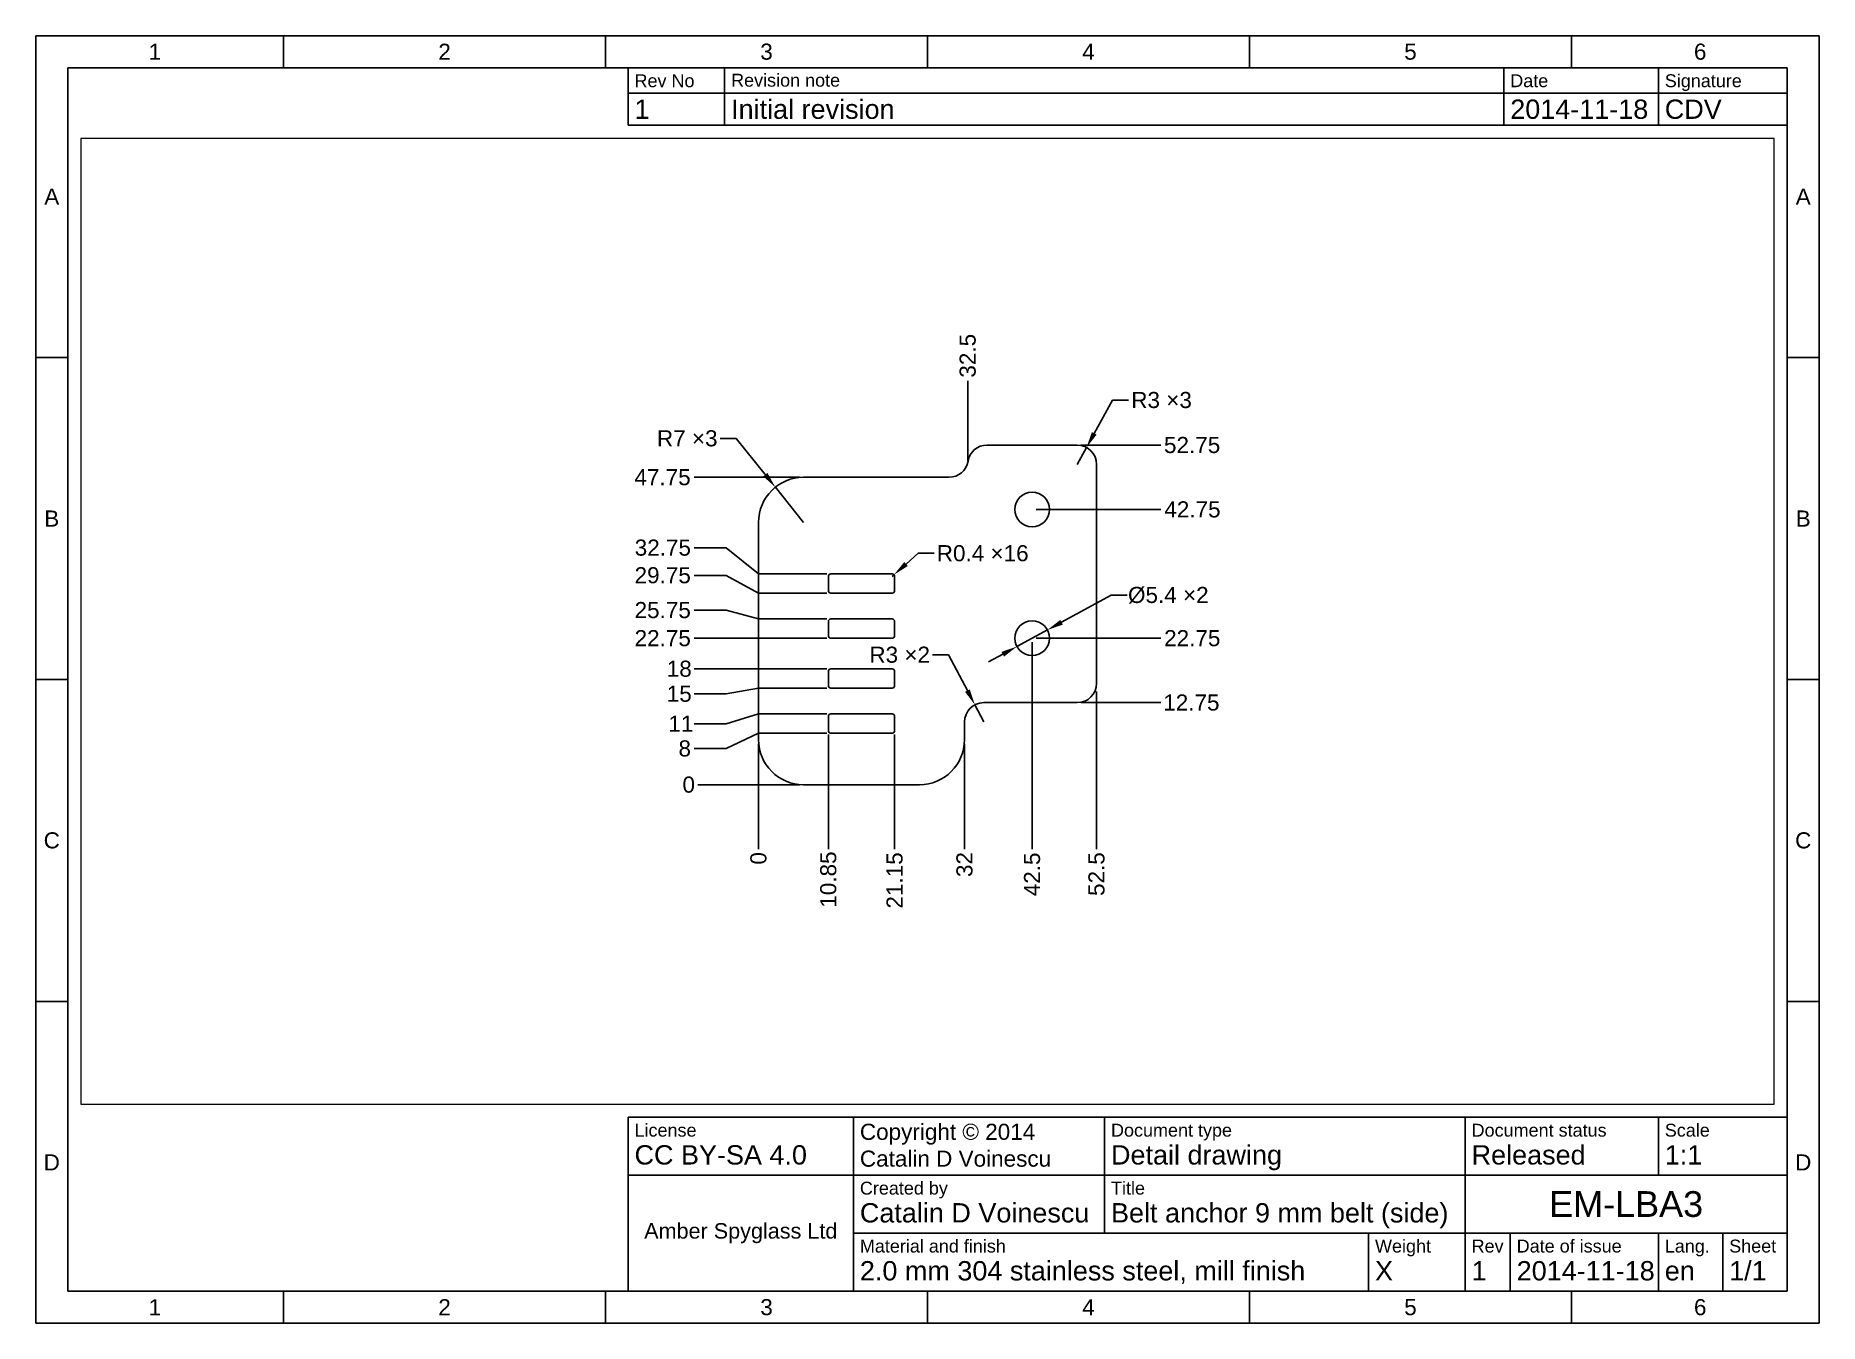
# Paper-space layout 'Sheet1' of a CAD drawing. Header units: millimetres. Extents: x 15 to 292, y 5 to 205.
# The model-space entities are those that its viewports show. They can reach past a viewport. Long polylines and large blocks are cut down to what shows.
import ezdxf

# ---------------------------------------------------------------- set-up
doc = ezdxf.new("R2010")
doc.units = ezdxf.units.MM
doc.layers.add('Dimensions', color=7, linetype='Continuous')
doc.styles.get("Standard").update_dxf_attribs({"font": 'arial.ttf'})
doc.dimstyles.new('ISO-25', dxfattribs={"dimtxt": 2.5, "dimasz": 2.5, "dimexe": 1.25, "dimexo": 0.625, "dimtad": 0, "dimtoh": 1, "dimdsep": 46, "dimtxsty": 'Standard', "dimcen": 2.5, "dimadec": 0, "dimazin": 0, "dimtfac": 1, "dimtmove": 0, "dimatfit": 3, "dimfxl": 1, "dimarcsym": 0})

# ---------------------------------------------------------------- blocks, each defined once
blk = doc.blocks.new('*D0')
at = {"layer": 'Defpoints', "color": 0}
for p in [(0, 7), (0, 0), (0, -10)]:
    blk.add_point(p, dxfattribs=at)
at = {"layer": 'Dimensions', "color": 0, "lineweight": -2}
blk.add_line((0, 6.375), (0, -10), dxfattribs=at)
at = {"layer": 'Dimensions', "color": 0, "insert": (0, -11.43875), "char_height": 2.5, "attachment_point": 5, "rotation": 90}
blk.add_mtext('0', dxfattribs=at)
blk = doc.blocks.new('*D1')
at = {"layer": 'Defpoints', "color": 0}
for p in [(10.85, 8.4), (0, 0), (10.85, -10)]:
    blk.add_point(p, dxfattribs=at)
at = {"layer": 'Dimensions', "color": 0, "lineweight": -2}
blk.add_line((10.85, 7.775), (10.85, -10), dxfattribs=at)
at = {"layer": 'Dimensions', "color": 0, "insert": (10.85, -14.73), "char_height": 2.5, "attachment_point": 5, "rotation": 90}
blk.add_mtext('10.85', dxfattribs=at)
blk = doc.blocks.new('*D2')
at = {"layer": 'Defpoints', "color": 0}
for p in [(21.15, 8.4), (0, 0), (21.15, -10)]:
    blk.add_point(p, dxfattribs=at)
at = {"layer": 'Dimensions', "color": 0, "lineweight": -2}
blk.add_line((21.15, 7.775), (21.15, -10), dxfattribs=at)
at = {"layer": 'Dimensions', "color": 0, "insert": (21.15, -14.86875), "char_height": 2.5, "attachment_point": 5, "rotation": 90}
blk.add_mtext('21.15', dxfattribs=at)
blk = doc.blocks.new('*D3')
at = {"layer": 'Defpoints', "color": 0}
for p in [(32, 7), (0, 0), (32, -10)]:
    blk.add_point(p, dxfattribs=at)
at = {"layer": 'Dimensions', "color": 0, "lineweight": -2}
blk.add_line((32, 6.375), (32, -10), dxfattribs=at)
at = {"layer": 'Dimensions', "color": 0, "insert": (32, -12.39875), "char_height": 2.5, "attachment_point": 5, "rotation": 90}
blk.add_mtext('32', dxfattribs=at)
blk = doc.blocks.new('*D4')
at = {"layer": 'Defpoints', "color": 0}
for p in [(32.5, 62.75), (32.5, 49.75), (0, 0)]:
    blk.add_point(p, dxfattribs=at)
at = {"layer": 'Dimensions', "color": 0, "lineweight": -2}
blk.add_line((32.5, 50.375), (32.5, 62.75), dxfattribs=at)
at = {"layer": 'Dimensions', "color": 0, "insert": (32.5, 66.62625), "char_height": 2.5, "attachment_point": 5, "rotation": 90}
blk.add_mtext('32.5', dxfattribs=at)
blk = doc.blocks.new('*D5')
at = {"layer": 'Defpoints', "color": 0}
for p in [(52.5, 15.1), (0, 0), (52.5, -10)]:
    blk.add_point(p, dxfattribs=at)
at = {"layer": 'Dimensions', "color": 0, "lineweight": -2}
blk.add_line((52.5, 14.47), (52.5, -10), dxfattribs=at)
at = {"layer": 'Dimensions', "color": 0, "insert": (52.5, -13.88), "char_height": 2.5, "attachment_point": 5, "rotation": 90}
blk.add_mtext('52.5', dxfattribs=at)
blk = doc.blocks.new('*D6')
at = {"layer": 'Defpoints', "color": 0}
for p in [(42.5, 22.75), (0, 0), (42.5, -10)]:
    blk.add_point(p, dxfattribs=at)
at = {"layer": 'Dimensions', "color": 0, "lineweight": -2}
blk.add_line((42.5, 22.125), (42.5, -10), dxfattribs=at)
at = {"layer": 'Dimensions', "color": 0, "insert": (42.5, -13.9275), "char_height": 2.5, "attachment_point": 5, "rotation": 90}
blk.add_mtext('42.5', dxfattribs=at)
blk = doc.blocks.new('*D7')
at = {"layer": 'Defpoints', "color": 0}
for p in [(-9.4, 0), (0, 0), (7, 0)]:
    blk.add_point(p, dxfattribs=at)
at = {"layer": 'Dimensions', "color": 0, "lineweight": -2}
blk.add_line((6.37, 0), (-9.4, 0), dxfattribs=at)
at = {"layer": 'Dimensions', "color": 0, "insert": (-10.83, 0), "char_height": 2.5, "attachment_point": 5}
blk.add_mtext('0', dxfattribs=at)
blk = doc.blocks.new('*D10')
at = {"layer": 'Defpoints', "color": 0}
for p in [(-10, 22.75), (11.25, 22.75), (0, 0)]:
    blk.add_point(p, dxfattribs=at)
at = {"layer": 'Dimensions', "color": 0, "lineweight": -2}
blk.add_line((10.625, 22.75), (-10, 22.75), dxfattribs=at)
at = {"layer": 'Dimensions', "color": 0, "insert": (-14.86875, 22.75), "char_height": 2.5, "attachment_point": 5}
blk.add_mtext('22.75', dxfattribs=at)
blk = doc.blocks.new('*D11')
at = {"layer": 'Defpoints', "color": 0}
for p in [(-10, 27.11), (11.25, 25.75), (0, 0)]:
    blk.add_point(p, dxfattribs=at)
at = {"layer": 'Dimensions', "color": 0, "lineweight": -2}
for p, q in [((-5, 27.11), (-10, 27.11)), ((0, 25.75), (-5, 27.11)), ((10.63, 25.75), (0, 25.75))]:
    blk.add_line(p, q, dxfattribs=at)
at = {"layer": 'Dimensions', "color": 0, "insert": (-14.87, 27.11), "char_height": 2.5, "attachment_point": 5}
blk.add_mtext('25.75', dxfattribs=at)
blk = doc.blocks.new('*D12')
at = {"layer": 'Defpoints', "color": 0}
for p in [(-10, 32.52), (11.25, 29.75), (0, 0)]:
    blk.add_point(p, dxfattribs=at)
at = {"layer": 'Dimensions', "color": 0, "lineweight": -2}
for p, q in [((-5, 32.52), (-10, 32.52)), ((0, 29.75), (-5, 32.52)), ((10.63, 29.75), (0, 29.75))]:
    blk.add_line(p, q, dxfattribs=at)
at = {"layer": 'Dimensions', "color": 0, "insert": (-14.87, 32.52), "char_height": 2.5, "attachment_point": 5}
blk.add_mtext('29.75', dxfattribs=at)
blk = doc.blocks.new('*D13')
at = {"layer": 'Defpoints', "color": 0}
for p in [(-10, 36.81), (11.25, 32.75), (0, 0)]:
    blk.add_point(p, dxfattribs=at)
at = {"layer": 'Dimensions', "color": 0, "lineweight": -2}
for p, q in [((-5, 36.81), (-10, 36.81)), ((0, 32.75), (-5, 36.81)), ((10.63, 32.75), (0, 32.75))]:
    blk.add_line(p, q, dxfattribs=at)
at = {"layer": 'Dimensions', "color": 0, "insert": (-14.85, 36.81), "char_height": 2.5, "attachment_point": 5}
blk.add_mtext('32.75', dxfattribs=at)
blk = doc.blocks.new('*D14')
at = {"layer": 'Defpoints', "color": 0}
for p in [(-10, 18), (11.25, 18), (0, 0)]:
    blk.add_point(p, dxfattribs=at)
at = {"layer": 'Dimensions', "color": 0, "lineweight": -2}
blk.add_line((10.625, 18), (-10, 18), dxfattribs=at)
at = {"layer": 'Dimensions', "color": 0, "insert": (-12.29875, 18), "char_height": 2.5, "attachment_point": 5}
blk.add_mtext('18', dxfattribs=at)
blk = doc.blocks.new('*D15')
at = {"layer": 'Defpoints', "color": 0}
for p in [(-10, 14.11), (11.25, 15), (0, 0)]:
    blk.add_point(p, dxfattribs=at)
at = {"layer": 'Dimensions', "color": 0, "lineweight": -2}
for p, q in [((-5, 14.11), (-10, 14.11)), ((0, 15), (-5, 14.11)), ((10.62, 15), (0, 15))]:
    blk.add_line(p, q, dxfattribs=at)
at = {"layer": 'Dimensions', "color": 0, "insert": (-12.3, 14.11), "char_height": 2.5, "attachment_point": 5}
blk.add_mtext('15', dxfattribs=at)
blk = doc.blocks.new('*D16')
at = {"layer": 'Defpoints', "color": 0}
for p in [(-10, 9.48), (11.25, 11), (0, 0)]:
    blk.add_point(p, dxfattribs=at)
at = {"layer": 'Dimensions', "color": 0, "lineweight": -2}
for p, q in [((-5, 9.48), (-10, 9.48)), ((0, 11), (-5, 9.48)), ((10.62, 11), (0, 11))]:
    blk.add_line(p, q, dxfattribs=at)
at = {"layer": 'Dimensions', "color": 0, "insert": (-12.05, 9.48), "char_height": 2.5, "attachment_point": 5}
blk.add_mtext('11', dxfattribs=at)
blk = doc.blocks.new('*D17')
at = {"layer": 'Defpoints', "color": 0}
for p in [(-10, 5.62), (11.25, 8), (0, 0)]:
    blk.add_point(p, dxfattribs=at)
at = {"layer": 'Dimensions', "color": 0, "lineweight": -2}
for p, q in [((-5, 5.62), (-10, 5.62)), ((0, 8), (-5, 5.62)), ((10.62, 8), (0, 8))]:
    blk.add_line(p, q, dxfattribs=at)
at = {"layer": 'Dimensions', "color": 0, "insert": (-11.45, 5.62), "char_height": 2.5, "attachment_point": 5}
blk.add_mtext('8', dxfattribs=at)
blk = doc.blocks.new('*D18')
at = {"layer": 'Defpoints', "color": 0}
for p in [(-10, 47.75), (7, 47.75), (0, 0)]:
    blk.add_point(p, dxfattribs=at)
at = {"layer": 'Dimensions', "color": 0, "lineweight": -2}
blk.add_line((6.375, 47.75), (-10, 47.75), dxfattribs=at)
at = {"layer": 'Dimensions', "color": 0, "insert": (-14.8975, 47.75), "char_height": 2.5, "attachment_point": 5}
blk.add_mtext('47.75', dxfattribs=at)
blk = doc.blocks.new('*D19')
at = {"layer": 'Defpoints', "color": 0}
for p in [(49.5, 52.75), (62.5, 52.75), (0, 0)]:
    blk.add_point(p, dxfattribs=at)
at = {"layer": 'Dimensions', "color": 0, "lineweight": -2}
blk.add_line((50.125, 52.75), (62.5, 52.75), dxfattribs=at)
at = {"layer": 'Dimensions', "color": 0, "insert": (67.3475, 52.75), "char_height": 2.5, "attachment_point": 5}
blk.add_mtext('52.75', dxfattribs=at)
blk = doc.blocks.new('*D20')
at = {"layer": 'Defpoints', "color": 0}
for p in [(42.5, 42.75), (62.5, 42.75), (0, 0)]:
    blk.add_point(p, dxfattribs=at)
at = {"layer": 'Dimensions', "color": 0, "lineweight": -2}
blk.add_line((43.125, 42.75), (62.5, 42.75), dxfattribs=at)
at = {"layer": 'Dimensions', "color": 0, "insert": (67.3975, 42.75), "char_height": 2.5, "attachment_point": 5}
blk.add_mtext('42.75', dxfattribs=at)
blk = doc.blocks.new('*D21')
at = {"layer": 'Defpoints', "color": 0}
for p in [(42.5, 22.75), (62.5, 22.75), (0, 0)]:
    blk.add_point(p, dxfattribs=at)
at = {"layer": 'Dimensions', "color": 0, "lineweight": -2}
blk.add_line((43.125, 22.75), (62.5, 22.75), dxfattribs=at)
at = {"layer": 'Dimensions', "color": 0, "insert": (67.36875, 22.75), "char_height": 2.5, "attachment_point": 5}
blk.add_mtext('22.75', dxfattribs=at)
blk = doc.blocks.new('*D22')
at = {"layer": 'Defpoints', "color": 0}
for p in [(20.75, 32.35), (21.05, 32.62)]:
    blk.add_point(p, dxfattribs=at)
at = {"layer": 'Dimensions', "color": 0, "lineweight": -2}
for p, q in [((24.78, 35.94), (22.92, 34.28)), ((27.28, 35.94), (24.78, 35.94)), ((20.75, 32.35), (21.05, 32.62))]:
    blk.add_line(p, q, dxfattribs=at)
at = {"layer": 'Dimensions', "color": 0}
blk.add_solid([(22.64, 34.59), (23.19, 33.97), (21.05, 32.62)], dxfattribs=at)
at = {"layer": 'Dimensions', "color": 0, "insert": (34.82, 35.94), "char_height": 2.5, "attachment_point": 5}
blk.add_mtext('R0.4 ×16', dxfattribs=at)
blk = doc.blocks.new('*D23')
at = {"layer": 'Defpoints', "color": 0}
for p in [(44.87, 24.04), (40.13, 21.46)]:
    blk.add_point(p, dxfattribs=at)
at = {"layer": 'Dimensions', "color": 0, "lineweight": -2}
for p, q in [((54.76, 29.43), (47.07, 25.24)), ((57.26, 29.43), (54.76, 29.43)), ((40.13, 21.46), (44.87, 24.04)), ((37.93, 20.26), (35.74, 19.07))]:
    blk.add_line(p, q, dxfattribs=at)
at = {"layer": 'Dimensions', "color": 0}
for points in [[(46.87, 25.6), (47.27, 24.87), (44.87, 24.04)], [(38.13, 19.9), (37.73, 20.63), (40.13, 21.46)]]:
    blk.add_solid(points, dxfattribs=at)
at = {"layer": 'Dimensions', "color": 0, "insert": (63.65, 29.43), "char_height": 2.5, "attachment_point": 5}
blk.add_mtext('%%c5.4 ×2', dxfattribs=at)
blk = doc.blocks.new('*D24')
at = {"layer": 'Defpoints', "color": 0}
for p in [(49.5, 12.75), (62.5, 12.75), (0, 0)]:
    blk.add_point(p, dxfattribs=at)
at = {"layer": 'Dimensions', "color": 0, "lineweight": -2}
blk.add_line((50.125, 12.75), (62.5, 12.75), dxfattribs=at)
at = {"layer": 'Dimensions', "color": 0, "insert": (67.23, 12.75), "char_height": 2.5, "attachment_point": 5}
blk.add_mtext('12.75', dxfattribs=at)
blk = doc.blocks.new('*D25')
at = {"layer": 'Defpoints', "color": 0}
for p in [(2.62, 46.21), (7, 40.75)]:
    blk.add_point(p, dxfattribs=at)
at = {"layer": 'Dimensions', "color": 0, "lineweight": -2}
for p, q in [((-5.94, 53.79), (-3.44, 53.79)), ((-3.44, 53.79), (1.06, 48.17)), ((7, 40.75), (2.62, 46.21))]:
    blk.add_line(p, q, dxfattribs=at)
at = {"layer": 'Dimensions', "color": 0}
blk.add_solid([(0.74, 47.9), (1.39, 48.43), (2.62, 46.21)], dxfattribs=at)
at = {"layer": 'Dimensions', "color": 0, "insert": (-11.06, 53.79), "char_height": 2.5, "attachment_point": 5}
blk.add_mtext('R7 ×3', dxfattribs=at)
blk = doc.blocks.new('*D26')
at = {"layer": 'Defpoints', "color": 0}
for p in [(50.94, 52.38), (49.5, 49.75)]:
    blk.add_point(p, dxfattribs=at)
at = {"layer": 'Dimensions', "color": 0, "lineweight": -2}
for p, q in [((54.98, 59.74), (52.15, 54.57)), ((57.48, 59.74), (54.98, 59.74)), ((49.5, 49.75), (50.94, 52.38))]:
    blk.add_line(p, q, dxfattribs=at)
at = {"layer": 'Dimensions', "color": 0}
blk.add_solid([(51.78, 54.77), (52.51, 54.37), (50.94, 52.38)], dxfattribs=at)
at = {"layer": 'Dimensions', "color": 0, "insert": (62.6, 59.74), "char_height": 2.5, "attachment_point": 5}
blk.add_mtext('R3 ×3', dxfattribs=at)
blk = doc.blocks.new('*D27')
at = {"layer": 'Defpoints', "color": 0}
for p in [(33.61, 12.41), (35, 9.75)]:
    blk.add_point(p, dxfattribs=at)
at = {"layer": 'Dimensions', "color": 0, "lineweight": -2}
for p, q in [((27.03, 20.18), (29.53, 20.18)), ((29.53, 20.18), (32.44, 14.62)), ((35, 9.75), (33.61, 12.41))]:
    blk.add_line(p, q, dxfattribs=at)
at = {"layer": 'Dimensions', "color": 0}
blk.add_solid([(32.08, 14.43), (32.81, 14.81), (33.61, 12.41)], dxfattribs=at)
at = {"layer": 'Dimensions', "color": 0, "insert": (21.93, 20.18), "char_height": 2.5, "attachment_point": 5}
blk.add_mtext('R3 ×2', dxfattribs=at)

msp = doc.modelspace()

# ---------------------------------------------------------------- linework, layer by layer
for p, q in [((49.5, 52.75), (35.5, 52.75)), ((29.584, 47.75), (7, 47.75)), ((52.5, 15.75), (52.5, 49.75)), ((0, 40.75), (0, 7)), ((35, 12.75), (49.5, 12.75)), ((32, 7), (32, 9.75)), ((7, 0), (25, 0))]:
    msp.add_line(p, q)
for points in [[(10.85, 30.15), (10.85, 32.35, -0.4142136), (11.25, 32.75), (20.75, 32.75, -0.4142136), (21.15, 32.35), (21.15, 30.15, -0.4142136), (20.75, 29.75), (11.25, 29.75, -0.4142136)], [(10.85, 23.15), (10.85, 25.35, -0.4142136), (11.25, 25.75), (20.75, 25.75, -0.4142136), (21.15, 25.35), (21.15, 23.15, -0.4142136), (20.75, 22.75), (11.25, 22.75, -0.4142136)], [(10.85, 15.4), (10.85, 17.6, -0.4142136), (11.25, 18), (20.75, 18, -0.4142136), (21.15, 17.6), (21.15, 15.4, -0.4142136), (20.75, 15), (11.25, 15, -0.4142136)], [(10.85, 8.4), (10.85, 10.6, -0.4142136), (11.25, 11), (20.75, 11, -0.4142136), (21.15, 10.6), (21.15, 8.4, -0.4142136), (20.75, 8), (11.25, 8, -0.4142136)]]:
    msp.add_lwpolyline(points, format="xyb", close=True)
for centre in [(42.5, 42.75), (42.5, 22.75)]:
    msp.add_circle(centre, 2.7)
for centre, radius, start, end in [((35.5, 49.75), 3, 90, 170.40593), ((49.5, 49.75), 3, 0, 90), ((29.584, 50.75), 3, 270, 350.40593), ((7, 40.75), 7, 90, 180), ((49.5, 15.75), 3, 270, 0), ((35, 9.75), 3, 90, 180), ((7, 7), 7, 180, 270), ((25, 7), 7, 270, 0)]:
    msp.add_arc(centre, radius, start, end)

# ---------------------------------------------------------------- dimensions: what is measured, and where the dimension line sits
at = {"layer": 'Dimensions'}
for feature_location, offset, dtype, picture, middle in [((32.5, 49.75), (0, 13), 1, '*D4', (32.5, 66.626)), ((49.5, 52.75), (13, 0), 0, '*D19', (67.347, 52.75)), ((7, 47.75), (-17, 0), 0, '*D18', (-14.897, 47.75)), ((42.5, 42.75), (20, 0), 0, '*D20', (67.398, 42.75)), ((11.25, 32.75), (-21.25, 4.064), 0, '*D13', (-14.846, 36.814)), ((11.25, 29.75), (-21.25, 2.765), 0, '*D12', (-14.869, 32.515)), ((11.25, 25.75), (-21.25, 1.363), 0, '*D11', (-14.869, 27.113)), ((11.25, 22.75), (-21.25, 0), 0, '*D10', (-14.869, 22.75)), ((42.5, 22.75), (20, 0), 0, '*D21', (67.369, 22.75)), ((42.5, 22.75), (0, -32.75), 1, '*D6', (42.5, -13.928)), ((11.25, 18), (-21.25, 0), 0, '*D14', (-12.299, 18)), ((11.25, 15), (-21.25, -0.895), 0, '*D15', (-12.305, 14.105)), ((52.5, 15.098), (0, -25.098), 1, '*D5', (52.5, -13.877)), ((49.5, 12.75), (13, 0), 0, '*D24', (67.23, 12.75)), ((11.25, 11), (-21.25, -1.525), 0, '*D16', (-12.055, 9.475)), ((10.85, 8.4), (0, -18.4), 1, '*D1', (10.85, -14.73)), ((21.15, 8.4), (0, -18.4), 1, '*D2', (21.15, -14.869)), ((11.25, 8), (-21.25, -2.383), 0, '*D17', (-11.447, 5.617)), ((0, 7), (0, -17), 1, '*D0', (0, -11.43875)), ((32, 7), (0, -17), 1, '*D3', (32, -12.399)), ((7, 0), (-16.396235005, 0), 0, '*D7', (-10.834985005, 0))]:
    dim = msp.add_ordinate_dim(feature_location=feature_location, offset=offset, dtype=dtype, origin=(0, 0), dimstyle='ISO-25', dxfattribs=at)
    dim.commit()
    dim.dimension.update_dxf_attribs({"geometry": picture, "text_midpoint": middle})
for center, mpoint, text, picture, middle in [((49.5, 49.75), (50.943, 52.38), '<> ×3', '*D26', (62.595, 59.744)), ((7, 40.75), (2.624, 46.214), '<> ×3', '*D25', (-11.056, 53.791)), ((20.75, 32.35), (21.049, 32.616), '<> ×16', '*D22', (34.822, 35.939)), ((35, 9.75), (33.606, 12.407), '<> ×2', '*D27', (21.932, 20.176))]:
    dim = msp.add_radius_dim(center=center, mpoint=mpoint, text=text, dimstyle='ISO-25', dxfattribs=at)
    dim.commit()
    dim.dimension.update_dxf_attribs({"geometry": picture, "text_midpoint": middle, "dimtype": 164})
dim = msp.add_diameter_dim_2p(p1=(40.129, 21.459), p2=(44.871, 24.041), text='<> ×2', dimstyle='ISO-25', dxfattribs=at)
dim.commit()
dim.dimension.update_dxf_attribs({"geometry": '*D23', "text_midpoint": (63.65, 29.428), "dimtype": 163})

psp = doc.layouts.new('Sheet1')

# ---------------------------------------------------------------- linework, layer by layer
for p, q in [((292, 205), (15, 205)), ((15, 205), (15, 5)), ((53.5, 205), (53.5, 200)), ((103.5, 205), (103.5, 200)), ((153.5, 205), (153.5, 200)), ((203.5, 205), (203.5, 200)), ((253.5, 205), (253.5, 200)), ((292, 5), (292, 205)), ((287, 200), (20, 200)), ((20, 200), (20, 10)), ((107, 200.08), (107, 196.08)), ((287, 200), (107, 200)), ((122, 200.08), (122, 196.08)), ((243, 196.08), (243, 200)), ((267, 196.08), (267, 200)), ((287, 10), (287, 200)), ((287, 196.08), (287, 200)), ((107, 196.08), (287, 196.08)), ((107, 196.08), (107, 191.08)), ((122, 196.08), (122, 191.08)), ((243, 191.08), (243, 196.08)), ((267, 191.08), (267, 196.08)), ((287, 191.08), (287, 196.08)), ((107, 191.08), (287, 191.08)), ((15, 155), (20, 155)), ((287, 155), (292, 155)), ((15, 105), (20, 105)), ((287, 105), (292, 105)), ((15, 55), (20, 55)), ((287, 55), (292, 55)), ((287, 40), (287, 10)), ((107, 10), (107, 37)), ((107, 37), (287, 37)), ((142, 10), (142, 37)), ((181, 19), (181, 37)), ((237, 10), (237, 37)), ((267, 28), (267, 37)), ((107, 28), (287, 28)), ((142, 19), (287, 19)), ((222, 10), (222, 19)), ((244, 10), (244, 19)), ((267, 10), (267, 19)), ((277, 10), (277, 19)), ((20, 10), (287, 10)), ((53.5, 10), (53.5, 5)), ((103.5, 10), (103.5, 5)), ((287, 10), (107, 10)), ((107, 10), (287, 10)), ((153.5, 10), (153.5, 5)), ((203.5, 10), (203.5, 5)), ((253.5, 10), (253.5, 5)), ((15, 5), (292, 5))]:
    psp.add_line(p, q)

# ---------------------------------------------------------------- texts
for s, insert, char_height, width, attachment_point in [('{1}', (33.5, 202.5), 2.5, 40, 5), ('{2}', (78.5, 202.5), 2.5, 50, 5), ('{3}', (128.5, 202.5), 2.5, 50, 5), ('{4}', (178.5, 202.5), 2.5, 50, 5), ('{5}', (228.5, 202.5), 2.5, 50, 5), ('{6}', (273.5, 202.5), 2.5, 40, 5), ('{Rev No}', (108, 199), 2, 13, 1), ('{Revision note}', (123, 199.08), 2, 99, 1), ('{Date}', (244, 199), 2, 22, 1), ('{Signature}', (268, 199), 2, 18, 1), ('{1}', (108, 195.08), 3, 13, 1), ('{Initial revision}', (123, 195.08), 3, 99, 1), ('{2014-11-18}', (244, 195.08), 3, 22, 1), ('{CDV}', (268, 195.08), 3, 18, 1), ('{A}', (17.5, 180), 2.5, 5, 5), ('{A}', (289.5, 180), 2.5, 5, 5), ('{B}', (17.5, 130), 2.5, 5, 5), ('{B}', (289.5, 130), 2.5, 5, 5), ('{C}', (17.5, 80), 2.5, 5, 5), ('{C}', (289.5, 80), 2.5, 5, 5), ('{License\\P\\H1.5x;CC BY-SA 4.0}', (108, 36), 2, 33, 1), ('{Copyright © 2014\\PCatalin D Voinescu}', (143, 36), 2.5, 37, 1), ('{Scale\\P\\H1.5x;1:1}', (268, 36), 2, 18, 1), ('{Document type\\P\\H1.5x;Detail drawing}', (182, 36), 2, 54, 1), ('{Document status\\P\\H1.5x;Released}', (238, 36), 2, 28, 1), ('{D}', (17.5, 30), 2.5, 5, 5), ('{D}', (289.5, 30), 2.5, 5, 5), ('{Created by\\P\\H1.5x;Catalin D Voinescu}', (143, 27), 2, 37, 1), ('{Title\\P\\H1.5x;Belt anchor 9 mm belt (side)}', (182, 27), 2, 54, 1), ('{EM-LBA3}', (262, 23.5), 4, 48, 5), ('{\\H0.8x;Amber Spyglass Ltd}', (124.5, 19), 3, 33, 5), ('{Material and finish\\P\\H1.5x;2.0 mm 304 stainless steel, mill finish}', (143, 18), 2, 78, 1), ('{Weight\\P\\H1.5x;X}', (223, 18), 2, 13, 1), ('{Rev\\P\\H1.5x;1}', (238, 18), 2, 6, 1), ('{Date of issue\\P\\H1.5x;2014-11-18}', (245, 18), 2, 21.3076, 1), ('{Lang.\\P\\H1.5x;en}', (268, 18), 2, 8, 1), ('{Sheet\\P\\H1.5x;1/1}', (278, 18), 2, 8, 1), ('{1}', (33.5, 7.5), 2.5, 40, 5), ('{2}', (78.5, 7.5), 2.5, 50, 5), ('{3}', (128.5, 7.5), 2.5, 50, 5), ('{4}', (178.5, 7.5), 2.5, 50, 5), ('{5}', (228.5, 7.5), 2.5, 50, 5), ('{6}', (273.5, 7.5), 2.5, 40, 5)]:
    psp.add_mtext(s, dxfattribs=dict(insert=insert, char_height=char_height, width=width, attachment_point=attachment_point))

# ---------------------------------------------------------------- viewports
at = {"layer": '0', "color": 7}
psp.add_viewport(center=(153.5, 114.04), size=(263, 150), view_center_point=(26.25, 25.383), view_height=150, dxfattribs=at)

doc.saveas('drawing.dxf')
